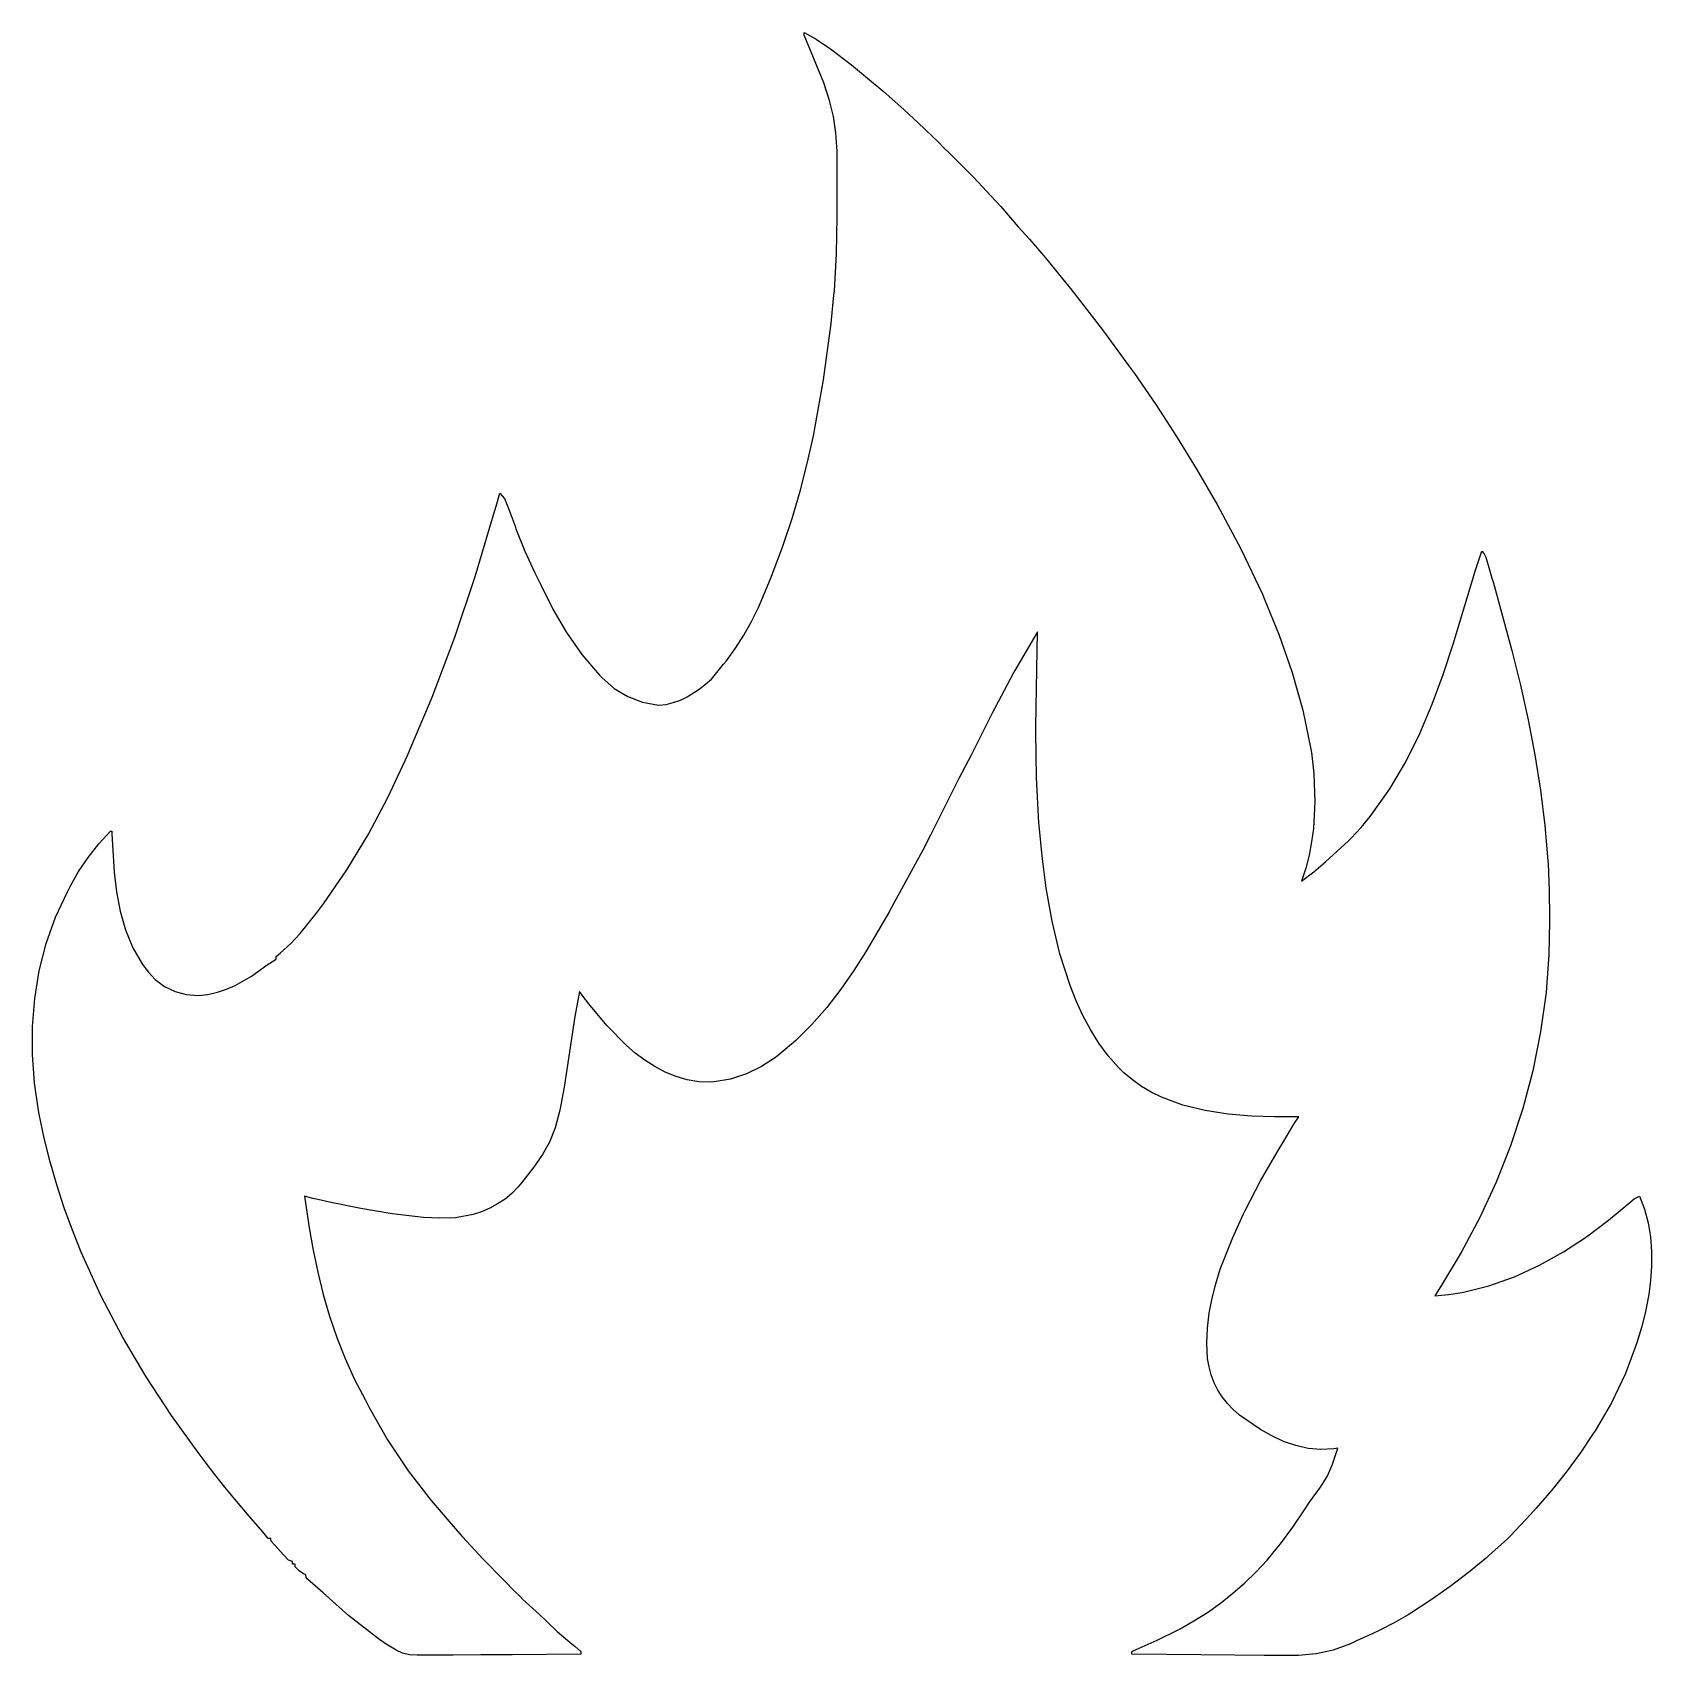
# Model space of a CAD drawing. Extents: x 10 to 328, y 10 to 329.
import ezdxf

# ---------------------------------------------------------------- set-up
doc = ezdxf.new("R2010")
doc.units = 0

msp = doc.modelspace()

# ---------------------------------------------------------------- linework, layer by layer
at = {"layer": 'Layer 1', "color": 7}
msp.add_lwpolyline([(161.925, 328.613), (164.245824, 327.282902), (166.47252, 325.801806), (167.058789, 325.384325), (171.165549, 322.269882), (175.135547, 318.982592), (177.353496, 317.169785), (181.501881, 313.443661), (184.314561, 310.855515), (188.419473, 306.91616), (189.160048, 306.176353), (190.69614, 304.638848), (192.649354, 302.686579), (194.537955, 300.797679), (195.237956, 300.099301), (198.574748, 296.524164), (200.521045, 294.399111), (203.901713, 290.464472), (206.126897, 287.982973), (209.268821, 284.321186), (211.286266, 281.897564), (214.136734, 278.384605), (215.58574, 276.556295), (220.701125, 269.96846), (225.607338, 263.223534), (226.743701, 261.625959), (230.958478, 255.509947), (235.000811, 249.283049), (238.884369, 242.955644), (242.622815, 236.538116), (242.99566, 235.88441), (247.667197, 227.197613), (251.88322, 218.281889), (252.247797, 217.456747), (255.199197, 210.250593), (257.735726, 202.929249), (259.818394, 195.471178), (261.408208, 187.854844), (261.520604, 187.206047), (261.937374, 183.621516), (261.989955, 182.917555), (262.17202, 177.584577), (261.903175, 172.276336), (261.563987, 169.646464), (261.069263, 167.040743), (260.404733, 164.465162), (259.556127, 161.92571), (261.980379, 163.776733), (264.316129, 165.740244), (268.816532, 169.8632), (269.359134, 170.371695), (271.277612, 172.433899), (273.04986, 174.625694), (273.38046, 175.042593), (276.929342, 180.031276), (280.047023, 185.339276), (282.790632, 190.900876), (285.217301, 196.650359), (287.384162, 202.522007), (289.348345, 208.450105), (292.897202, 220.212776), (293.145213, 221.052425), (293.602524, 222.611525), (295.010249, 226.748545), (295.463834, 226.175176), (295.766828, 225.5567), (296.183303, 224.185397), (296.370545, 223.55021), (296.978085, 221.456885), (297.19033, 220.725123), (300.895447, 207.240455), (302.570535, 200.436562), (304.087428, 193.594728), (305.416213, 186.717277), (306.526981, 179.806531), (307.389819, 172.864816), (307.974816, 165.894455), (308.007929, 165.384385), (308.234255, 160.093924), (308.289008, 154.798505), (308.288524, 153.972265), (308.172084, 147.489941), (307.710233, 141.023653), (307.60688, 140.058855), (306.516442, 132.292631), (304.987862, 124.689989), (303.025429, 117.246263), (300.633432, 109.956784), (297.81616, 102.816884), (294.577903, 95.821897), (290.92295, 88.967153), (286.855589, 82.247986), (285.749844, 80.434146), (288.473171, 80.716717), (291.152818, 81.14817), (296.380888, 82.429186), (301.433683, 84.220111), (306.310833, 86.463867), (311.01197, 89.103371), (315.536723, 92.081544), (319.884722, 95.341304), (324.055597, 98.825571), (324.946244, 99.525622), (325.96646, 100.013288), (326.935982, 97.481618), (327.637582, 94.804754), (328.090341, 92.024812), (328.313341, 89.183904), (328.325664, 86.324146), (328.146389, 83.487649), (327.794599, 80.716529), (327.289375, 78.052899), (327.134346, 77.344545), (326.360364, 74.260992), (325.441381, 71.210872), (323.193606, 65.236906), (320.441421, 59.474584), (317.235221, 53.975846), (316.873099, 53.407794), (314.289672, 49.558282), (311.561195, 45.830789), (308.678864, 42.221905), (305.633877, 38.728217), (304.536271, 37.49832), (300.549956, 33.288763), (300.020208, 32.755333), (296.333164, 29.369627), (295.899664, 28.99465), (292.390808, 26.095845), (288.776584, 23.353327), (285.061967, 20.747094), (281.251933, 18.257141), (280.52743, 17.795154), (277.767791, 16.238254), (274.930751, 14.824926), (273.323745, 14.031048), (270.537844, 12.73548), (269.228712, 12.130153), (265.818634, 10.849199), (262.429046, 10.133476), (258.969067, 9.836959), (255.347814, 9.813624), (252.262008, 9.832734), (246.452018, 9.883573), (239.82337, 9.935235), (226.218669, 10.055068), (226.218669, 10.584234), (227.111637, 10.97284), (231.197101, 12.824017), (235.214491, 14.817562), (235.737068, 15.091059), (238.444585, 16.615409), (241.080748, 18.285412), (243.634743, 20.093801), (246.095753, 22.033306), (248.452963, 24.09666), (250.695557, 26.276593), (252.812719, 28.565838), (254.793633, 30.957125), (255.417884, 31.737438), (257.861437, 35.040324), (260.153118, 38.451361), (261.138845, 39.954885), (263.31343, 42.885324), (264.617566, 44.964364), (265.572596, 47.18401), (266.699868, 50.536267), (265.922655, 50.403976), (263.383894, 50.260924), (260.887593, 50.491082), (258.444047, 51.046561), (256.06355, 51.879475), (253.756396, 52.941935), (251.532881, 54.186055), (247.377945, 57.027723), (246.132255, 58.123864), (245.01267, 59.31658), (244.02216, 60.599413), (243.163697, 61.965905), (242.440252, 63.409598), (241.854795, 64.924034), (241.410298, 66.502755), (241.109731, 68.139305), (240.991234, 71.153077), (241.11411, 74.130368), (241.458317, 77.072141), (242.003812, 79.979363), (242.730552, 82.852999), (243.618494, 85.694015), (245.797811, 91.282049), (246.076734, 91.929166), (248.179058, 96.573709), (248.499968, 97.257258), (251.507657, 103.050678), (254.806165, 108.683807), (256.280879, 111.140243), (257.900416, 113.846018), (258.213446, 114.367433), (259.026961, 115.623685), (258.569108, 115.615288), (254.245528, 115.604899), (249.754839, 115.756279), (245.193451, 116.145058), (240.657777, 116.846868), (236.244225, 117.937341), (232.049208, 119.492107), (230.063778, 120.467235), (228.169135, 121.586798), (226.377331, 122.860251), (224.700417, 124.297046), (224.102005, 124.88409), (223.627616, 125.338842), (221.615017, 127.637231), (219.785408, 130.114782), (218.129224, 132.752231), (216.636901, 135.530308), (215.298873, 138.429749), (214.105576, 141.431286), (212.114916, 147.663579), (210.588405, 154.073054), (209.449525, 160.505576), (208.621758, 166.807011), (208.028588, 172.823222), (207.98115, 173.369312), (207.49646, 182.300003), (207.400203, 191.244814), (207.400914, 192.321442), (207.697859, 210.873565), (203.299167, 203.299877), (203.029109, 202.809411), (198.76905, 194.787017), (194.676577, 186.677527), (192.285899, 182.050554), (190.003871, 177.469961), (186.71312, 170.938068), (185.191768, 168.027655), (179.502716, 157.565387), (178.498644, 155.773122), (174.071708, 148.149313), (171.649353, 144.368215), (169.06938, 140.675112), (166.318019, 137.120597), (163.381503, 133.755261), (160.246061, 130.629699), (156.897923, 127.794503), (156.274706, 127.308745), (153.532304, 125.510237), (150.565665, 124.04491), (147.434354, 123.010025), (144.197939, 122.502843), (143.513744, 122.4522), (141.204427, 122.5198), (138.939524, 122.89327), (136.731842, 123.538489), (134.59419, 124.421337), (132.539377, 125.507691), (130.580209, 126.763431), (128.729495, 128.154436), (127.000044, 129.646584), (123.109372, 133.582288), (119.59172, 137.848657), (118.483779, 139.270791), (117.739639, 140.229904), (116.876644, 135.356823), (114.771276, 121.483532), (113.895833, 116.929544), (112.97427, 113.453091), (111.883374, 110.670999), (110.499933, 108.20009), (108.700736, 105.657188), (106.36257, 102.659118), (105.732118, 101.858134), (104.490428, 100.592379), (103.135055, 99.47486), (101.679974, 98.503743), (100.139157, 97.677193), (98.526578, 96.993375), (96.85621, 96.450453), (93.398003, 95.77996), (90.256872, 95.7243), (87.136834, 95.852756), (80.945746, 96.54765), (74.796159, 97.635911), (68.659493, 98.88881), (68.054451, 99.012737), (66.352659, 99.364233), (65.36099, 99.569646), (63.764707, 100.013288), (64.558456, 94.721628), (64.691781, 93.854369), (65.452519, 89.451505), (66.3647, 85.083109), (67.439352, 80.757871), (68.687503, 76.484482), (70.120182, 72.271631), (71.748418, 68.12801), (73.583239, 64.062309), (75.635673, 60.083217), (76.432652, 58.56264), (80.028537, 52.213492), (84.117799, 46.105676), (88.598848, 40.272191), (93.370098, 34.746036), (94.8036, 33.123398), (98.844609, 28.722458), (103.033966, 24.461664), (104.891861, 22.60209), (106.093853, 21.401131), (106.644384, 20.848977), (109.884718, 17.851732), (111.389647, 16.40506), (113.380157, 14.526959), (115.462778, 12.750507), (115.939041, 12.353956), (116.888723, 11.571446), (118.004222, 10.584234), (118.004222, 10.055068), (104.597562, 9.972816), (98.371918, 9.935308), (92.942468, 9.905703), (90.070527, 9.887222), (86.855969, 9.874847), (85.905556, 9.857551), (84.379102, 9.973345), (83.029106, 10.302905), (81.749304, 10.856042), (80.433436, 11.642566), (79.824738, 12.035814), (78.267163, 13.114309), (77.69517, 13.521712), (72.422645, 17.657266), (67.417322, 22.113684), (64.371388, 24.791101), (64.072052, 25.159295), (64.02929, 25.665465), (63.56627, 25.863902), (62.675887, 26.480769), (61.912626, 27.252963), (61.912626, 27.782129), (61.38346, 27.782129), (61.38346, 28.311295), (60.589711, 28.575878), (59.71328, 29.551528), (57.828126, 31.58551), (57.234881, 32.259369), (57.150132, 32.809206), (56.620966, 32.809206), (55.562634, 34.082512), (52.900268, 37.191362), (50.093207, 40.50175), (48.116845, 42.916328), (46.121341, 45.366179), (44.222772, 47.891471), (42.891589, 49.700143), (37.644718, 56.967047), (32.663346, 64.534176), (28.006247, 72.399944), (23.732193, 80.562766), (19.899954, 89.021053), (18.167882, 93.360501), (16.568304, 97.773221), (15.108565, 102.259014), (13.796014, 106.817682), (12.637995, 111.449027), (11.641856, 116.152851), (11.506593, 116.884847), (10.721068, 122.330298), (10.320672, 127.838803), (10.326572, 133.367818), (10.759936, 138.8748), (11.641931, 144.317206), (12.993726, 149.652491), (14.836486, 154.838112), (17.191381, 159.831525), (17.731916, 160.857301), (19.391972, 163.785356), (21.274935, 166.593406), (23.369598, 169.247899), (25.664755, 171.715281), (25.929338, 171.715281), (25.94103, 171.23314), (26.355239, 163.662639), (26.82358, 159.817913), (27.553356, 156.020589), (28.610027, 152.335961), (30.059051, 148.829317), (31.965887, 145.565951), (33.111441, 144.045899), (34.395994, 142.611151), (36.282809, 141.223936), (38.331241, 140.221783), (40.528714, 139.620566), (42.86265, 139.436155), (44.788968, 139.684414), (46.634913, 140.104203), (48.407993, 140.682646), (50.115717, 141.406867), (53.365125, 143.241134), (56.443199, 145.503994), (58.208464, 146.579896), (58.208464, 147.109062), (59.035286, 147.820129), (61.038426, 149.663763), (62.915626, 151.644829), (66.328501, 155.895853), (67.47197, 157.438134), (72.090961, 164.144587), (76.300427, 171.147073), (80.129779, 178.370101), (83.608432, 185.73818), (83.927663, 186.446921), (88.840075, 198.045096), (93.277387, 209.834252), (97.284462, 221.778564), (100.906159, 233.842208), (101.397763, 235.564662), (102.129242, 238.125614), (103.020544, 237.044289), (103.572046, 235.734032), (103.933522, 234.762064), (104.120817, 234.249636), (105.097533, 231.623693), (105.291755, 231.10284), (107.023533, 226.747803), (109.011501, 222.503848), (110.171118, 220.087461), (112.535241, 215.33042), (115.208197, 210.762395), (118.246929, 206.436765), (121.708384, 202.406909), (122.173471, 201.900481), (124.567464, 199.784703), (127.246474, 198.170419), (130.170722, 197.067762), (133.300427, 196.486864), (134.75997, 196.63659), (136.188468, 196.974731), (137.578087, 197.477231), (138.920991, 198.120035), (141.435319, 199.730329), (143.668773, 201.61316), (146.05002, 204.523573), (146.615359, 205.219137), (148.414917, 207.670644), (150.048841, 210.243357), (151.535935, 212.915636), (152.895003, 215.665841), (155.304275, 221.31347), (157.427089, 227.013128), (157.743219, 227.888913), (159.514471, 233.170723), (161.087941, 238.523288), (162.477769, 243.934502), (163.69809, 249.392257), (165.686761, 260.39896), (167.167051, 271.446536), (167.246721, 272.136036), (167.745826, 277.019315), (167.820571, 277.834728), (168.254671, 285.150715), (168.358514, 292.477977), (168.36394, 294.863617), (168.34437, 305.219675), (168.125685, 308.911705), (167.667124, 312.132134), (166.893232, 315.270262), (165.728551, 318.715388), (161.925, 328.083834), (161.925, 328.613), (161.925, 328.613)], close=True, dxfattribs=at)

doc.saveas('drawing.dxf')
